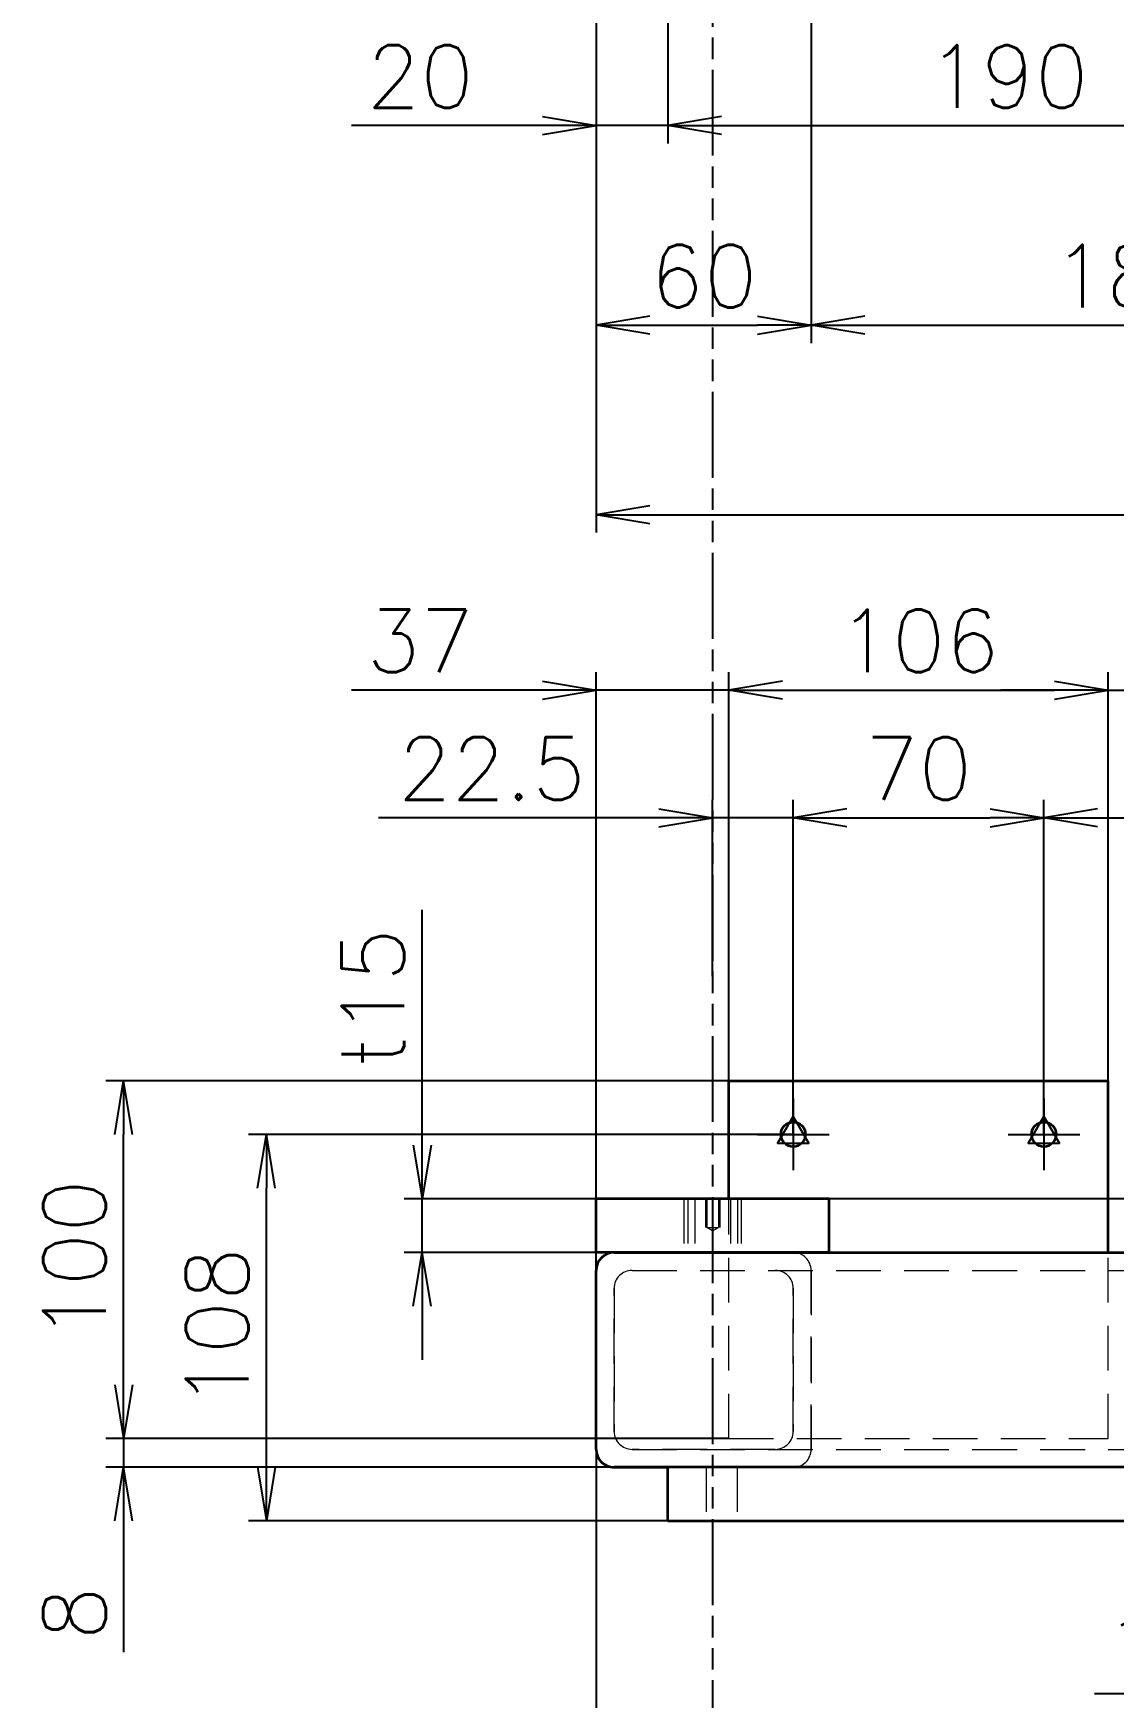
# Model space of a CAD drawing. Header units: millimetres. Extents: x -10155 to 20189, y -25550 to -22580.
# Drawn here: x -5154.8 to -4853.1, y -25311.9 to -24846.9 of the extents above; entities that cross this region are included whole.
import ezdxf

# ---------------------------------------------------------------- set-up
doc = ezdxf.new("R2010")
doc.units = ezdxf.units.MM
for name, pattern in [('AM_ISO09W050', [22.5, 12, -1.5, 3, -1.5, 3, -1.5]), ('CENTER-HOKUTO', [23, 20, -1, 1, -1]), ('HIDDEN-HOKUTO', [3.8, 2.5, -1.3])]:
    doc.linetypes.add(name, pattern=pattern)
doc.layers.add('AM_7', color=2, linetype='CENTER-HOKUTO', lineweight=30)
doc.layers.add('AM_HID', color=1, linetype='HIDDEN-HOKUTO', lineweight=25)
doc.layers.add('word_dim', color=253, linetype='Continuous')
doc.styles.get("Standard").update_dxf_attribs({"font": 'romans.shx', "bigfont": 'bigfont.shx'})
doc.dimstyles.new('RS-1-5', dxfattribs={"dimscale": 5, "dimtxt": 3.5, "dimasz": 3, "dimexe": 1, "dimexo": 0, "dimgap": 1, "dimtad": 3, "dimdsep": 46, "dimtxsty": 'Standard', "dimblk1": 'OPEN', "dimblk2": 'OPEN', "dimsah": 1, "dimcen": 0, "dimclrd": 256, "dimclre": 256, "dimclrt": 3, "dimadec": 0, "dimazin": 0, "dimtfac": 1, "dimtmove": 0, "dimatfit": 3, "dimldrblk": 'OPEN', "dimfxl": 0, "dimtolj": 1, "dimtzin": 0, "dimarcsym": 0})

# ---------------------------------------------------------------- blocks, each defined once
blk = doc.blocks.new('_Open')
at = {"color": 0, "lineweight": -2}
for p, q in [((-1, 0.167), (0, 0)), ((-1, -0.167), (0, 0)), ((0, 0), (-1, 0))]:
    blk.add_line(p, q, dxfattribs=at)
blk = doc.blocks.new('*D18')
at = {"layer": 'DEFPOINTS', "color": 0, "linetype": 'Continuous', "ltscale": 2}
for p in [(-4997.6, -24664.1), (-3917.6, -24664.1), (-3917.6, -24981.38)]:
    blk.add_point(p, dxfattribs=at)
at = {"layer": 'word_dim', "linetype": 'Continuous', "lineweight": -2, "ltscale": 2}
for p, q in [((-4997.6, -24664.1), (-4997.6, -24986.38)), ((-3917.6, -24664.1), (-3917.6, -24986.38)), ((-4982.6, -24981.38), (-3932.6, -24981.38))]:
    blk.add_line(p, q, dxfattribs=at)
at = {"layer": 'word_dim', "linetype": 'Continuous', "lineweight": -2, "ltscale": 2, "xscale": 15, "yscale": 15, "zscale": 15, "rotation": 180}
blk.add_blockref('_Open', (-4997.6, -24981.38), dxfattribs=at)
at = {"layer": 'word_dim', "linetype": 'Continuous', "lineweight": -2, "ltscale": 2, "xscale": 15, "yscale": 15, "zscale": 15}
blk.add_blockref('_Open', (-3917.6, -24981.38), dxfattribs=at)
at = {"layer": 'word_dim', "color": 3, "linetype": 'Continuous', "ltscale": 2, "insert": (-4457.6, -24967.63), "char_height": 17.5, "attachment_point": 5}
blk.add_mtext('\\A1;1080', dxfattribs=at)
blk = doc.blocks.new('*D20')
at = {"layer": 'DEFPOINTS', "color": 0, "linetype": 'Continuous', "ltscale": 2}
for p in [(-4937.6, -24604.1), (-4997.6, -24664.1), (-4937.6, -24928.43)]:
    blk.add_point(p, dxfattribs=at)
at = {"layer": 'word_dim', "linetype": 'Continuous', "lineweight": -2, "ltscale": 2}
for p, q in [((-4937.6, -24604.1), (-4937.6, -24933.43)), ((-4997.6, -24664.1), (-4997.6, -24933.43)), ((-4982.6, -24928.43), (-4952.6, -24928.43))]:
    blk.add_line(p, q, dxfattribs=at)
at = {"layer": 'word_dim', "linetype": 'Continuous', "lineweight": -2, "ltscale": 2, "xscale": 15, "yscale": 15, "zscale": 15, "rotation": 180}
blk.add_blockref('_Open', (-4997.6, -24928.43), dxfattribs=at)
at = {"layer": 'word_dim', "linetype": 'Continuous', "lineweight": -2, "ltscale": 2, "xscale": 15, "yscale": 15, "zscale": 15}
blk.add_blockref('_Open', (-4937.6, -24928.43), dxfattribs=at)
at = {"layer": 'word_dim', "color": 3, "linetype": 'Continuous', "ltscale": 2, "insert": (-4967.6, -24914.68), "char_height": 17.5, "attachment_point": 5}
blk.add_mtext('\\A1;60', dxfattribs=at)
blk = doc.blocks.new('*D21')
at = {"layer": 'DEFPOINTS', "color": 0, "linetype": 'Continuous', "ltscale": 2}
for p in [(-4937.6, -24604.1), (-4757.6, -24604.1), (-4757.6, -24928.43)]:
    blk.add_point(p, dxfattribs=at)
at = {"layer": 'word_dim', "linetype": 'Continuous', "lineweight": -2, "ltscale": 2}
for p, q in [((-4937.6, -24604.1), (-4937.6, -24933.43)), ((-4757.6, -24604.1), (-4757.6, -24933.43)), ((-4922.6, -24928.43), (-4772.6, -24928.43))]:
    blk.add_line(p, q, dxfattribs=at)
at = {"layer": 'word_dim', "linetype": 'Continuous', "lineweight": -2, "ltscale": 2, "xscale": 15, "yscale": 15, "zscale": 15, "rotation": 180}
blk.add_blockref('_Open', (-4937.6, -24928.43), dxfattribs=at)
at = {"layer": 'word_dim', "linetype": 'Continuous', "lineweight": -2, "ltscale": 2, "xscale": 15, "yscale": 15, "zscale": 15}
blk.add_blockref('_Open', (-4757.6, -24928.43), dxfattribs=at)
at = {"layer": 'word_dim', "color": 3, "linetype": 'Continuous', "ltscale": 2, "insert": (-4847.6, -24914.68), "char_height": 17.5, "attachment_point": 5}
blk.add_mtext('\\A1;180', dxfattribs=at)
blk = doc.blocks.new('*D32')
at = {"layer": 'DEFPOINTS', "color": 0, "linetype": 'Continuous', "ltscale": 2}
for p in [(-4997.6, -24664.1), (-4977.6, -24664.1), (-4977.6, -24872.64)]:
    blk.add_point(p, dxfattribs=at)
at = {"layer": 'word_dim', "linetype": 'Continuous', "lineweight": -2, "ltscale": 2}
for p, q in [((-4997.6, -24664.1), (-4997.6, -24877.64)), ((-4977.6, -24664.1), (-4977.6, -24877.64)), ((-5012.6, -24872.64), (-5065.93, -24872.64)), ((-4977.6, -24872.64), (-4997.6, -24872.64)), ((-4962.6, -24872.64), (-4947.6, -24872.64))]:
    blk.add_line(p, q, dxfattribs=at)
at = {"layer": 'word_dim', "linetype": 'Continuous', "lineweight": -2, "ltscale": 2, "xscale": 15, "yscale": 15, "zscale": 15}
blk.add_blockref('_Open', (-4997.6, -24872.64), dxfattribs=at)
at = {"layer": 'word_dim', "linetype": 'Continuous', "lineweight": -2, "ltscale": 2, "xscale": 15, "yscale": 15, "zscale": 15, "rotation": 180}
blk.add_blockref('_Open', (-4977.6, -24872.64), dxfattribs=at)
at = {"layer": 'word_dim', "color": 3, "linetype": 'Continuous', "ltscale": 2, "insert": (-5046.77, -24858.89), "char_height": 17.5, "attachment_point": 5}
blk.add_mtext('\\A1;20', dxfattribs=at)
blk = doc.blocks.new('*D33')
at = {"layer": 'DEFPOINTS', "color": 0, "linetype": 'Continuous', "ltscale": 2}
for p in [(-4977.6, -24664.1), (-4787.6, -24664.1), (-4787.6, -24872.64)]:
    blk.add_point(p, dxfattribs=at)
at = {"layer": 'word_dim', "linetype": 'Continuous', "lineweight": -2, "ltscale": 2}
for p, q in [((-4977.6, -24664.1), (-4977.6, -24877.64)), ((-4787.6, -24664.1), (-4787.6, -24877.64)), ((-4962.6, -24872.64), (-4802.6, -24872.64))]:
    blk.add_line(p, q, dxfattribs=at)
at = {"layer": 'word_dim', "linetype": 'Continuous', "lineweight": -2, "ltscale": 2, "xscale": 15, "yscale": 15, "zscale": 15, "rotation": 180}
blk.add_blockref('_Open', (-4977.6, -24872.64), dxfattribs=at)
at = {"layer": 'word_dim', "linetype": 'Continuous', "lineweight": -2, "ltscale": 2, "xscale": 15, "yscale": 15, "zscale": 15}
blk.add_blockref('_Open', (-4787.6, -24872.64), dxfattribs=at)
at = {"layer": 'word_dim', "color": 3, "linetype": 'Continuous', "ltscale": 2, "insert": (-4882.6, -24858.89), "char_height": 17.5, "attachment_point": 5}
blk.add_mtext('\\A1;190', dxfattribs=at)
blk = doc.blocks.new('*D71')
at = {"layer": 'DEFPOINTS', "color": 0, "linetype": 'Continuous', "ltscale": 2}
for p in [(-4997.6, -25242.52), (-4757.6, -25315.52), (-4757.6, -25432.44)]:
    blk.add_point(p, dxfattribs=at)
at = {"layer": 'word_dim', "linetype": 'Continuous', "lineweight": -2, "ltscale": 2}
for p, q in [((-4997.6, -25242.52), (-4997.6, -25437.44)), ((-4757.6, -25315.52), (-4757.6, -25437.44)), ((-4982.6, -25432.44), (-4772.6, -25432.44))]:
    blk.add_line(p, q, dxfattribs=at)
at = {"layer": 'word_dim', "linetype": 'Continuous', "lineweight": -2, "ltscale": 2, "xscale": 15, "yscale": 15, "zscale": 15, "rotation": 180}
blk.add_blockref('_Open', (-4997.6, -25432.44), dxfattribs=at)
at = {"layer": 'word_dim', "linetype": 'Continuous', "lineweight": -2, "ltscale": 2, "xscale": 15, "yscale": 15, "zscale": 15}
blk.add_blockref('_Open', (-4757.6, -25432.44), dxfattribs=at)
at = {"layer": 'word_dim', "color": 3, "linetype": 'Continuous', "ltscale": 2, "insert": (-4877.6, -25418.69), "char_height": 17.5, "attachment_point": 5}
blk.add_mtext('\\A1;240', dxfattribs=at)
blk = doc.blocks.new('*D91')
at = {"layer": 'DEFPOINTS', "color": 0, "linetype": 'Continuous', "ltscale": 2}
for p in [(-3982.6, -25172.52), (-5046.2, -25187.52), (-4997.6, -25187.52)]:
    blk.add_point(p, dxfattribs=at)
at = {"layer": 'word_dim', "linetype": 'Continuous', "lineweight": -2, "ltscale": 2}
for p, q in [((-5046.2, -25157.52), (-5046.2, -25091.81)), ((-3982.6, -25172.52), (-5051.2, -25172.52)), ((-5046.2, -25187.52), (-5046.2, -25172.52)), ((-4997.6, -25187.52), (-5051.2, -25187.52)), ((-5046.2, -25202.52), (-5046.2, -25217.52))]:
    blk.add_line(p, q, dxfattribs=at)
at = {"layer": 'word_dim', "linetype": 'Continuous', "lineweight": -2, "ltscale": 2, "xscale": 15, "yscale": 15, "zscale": 15}
for p, rotation in [((-5046.2, -25172.52), 270), ((-5046.2, -25187.52), 90)]:
    blk.add_blockref('_Open', p, dxfattribs=dict(at, rotation=rotation))
at = {"layer": 'word_dim', "color": 3, "linetype": 'Continuous', "ltscale": 2, "insert": (-5059.95, -25116.39), "char_height": 17.5, "attachment_point": 5, "rotation": 90}
blk.add_mtext('\\A1;t15', dxfattribs=at)
blk = doc.blocks.new('*D92')
at = {"layer": 'DEFPOINTS', "color": 0, "linetype": 'Continuous', "ltscale": 2}
for p in [(-4960.6, -25030.4), (-4960.6, -25139.52), (-4997.6, -25192.52)]:
    blk.add_point(p, dxfattribs=at)
at = {"layer": 'word_dim', "linetype": 'Continuous', "lineweight": -2, "ltscale": 2}
for p, q in [((-4997.6, -25192.52), (-4997.6, -25025.4)), ((-4960.6, -25139.52), (-4960.6, -25025.4)), ((-5012.6, -25030.4), (-5065.93, -25030.4)), ((-4960.6, -25030.4), (-4997.6, -25030.4)), ((-4945.6, -25030.4), (-4930.6, -25030.4))]:
    blk.add_line(p, q, dxfattribs=at)
at = {"layer": 'word_dim', "linetype": 'Continuous', "lineweight": -2, "ltscale": 2, "xscale": 15, "yscale": 15, "zscale": 15}
blk.add_blockref('_Open', (-4997.6, -25030.4), dxfattribs=at)
at = {"layer": 'word_dim', "linetype": 'Continuous', "lineweight": -2, "ltscale": 2, "xscale": 15, "yscale": 15, "zscale": 15, "rotation": 180}
blk.add_blockref('_Open', (-4960.6, -25030.4), dxfattribs=at)
at = {"layer": 'word_dim', "color": 3, "linetype": 'Continuous', "ltscale": 2, "insert": (-5046.77, -25016.65), "char_height": 17.5, "attachment_point": 5}
blk.add_mtext('\\A1;37', dxfattribs=at)
blk = doc.blocks.new('*D93')
at = {"layer": 'DEFPOINTS', "color": 0, "linetype": 'Continuous', "ltscale": 2}
for p in [(-4854.6, -25030.4), (-4960.6, -25139.52), (-4854.6, -25139.52)]:
    blk.add_point(p, dxfattribs=at)
at = {"layer": 'word_dim', "linetype": 'Continuous', "lineweight": -2, "ltscale": 2}
for p, q in [((-4960.6, -25139.52), (-4960.6, -25025.4)), ((-4854.6, -25139.52), (-4854.6, -25025.4)), ((-4945.6, -25030.4), (-4869.6, -25030.4))]:
    blk.add_line(p, q, dxfattribs=at)
at = {"layer": 'word_dim', "linetype": 'Continuous', "lineweight": -2, "ltscale": 2, "xscale": 15, "yscale": 15, "zscale": 15, "rotation": 180}
blk.add_blockref('_Open', (-4960.6, -25030.4), dxfattribs=at)
at = {"layer": 'word_dim', "linetype": 'Continuous', "lineweight": -2, "ltscale": 2, "xscale": 15, "yscale": 15, "zscale": 15}
blk.add_blockref('_Open', (-4854.6, -25030.4), dxfattribs=at)
at = {"layer": 'word_dim', "color": 3, "linetype": 'Continuous', "ltscale": 2, "insert": (-4907.6, -25016.65), "char_height": 17.5, "attachment_point": 5}
blk.add_mtext('\\A1;106', dxfattribs=at)
blk = doc.blocks.new('*D94')
at = {"layer": 'DEFPOINTS', "color": 0, "linetype": 'Continuous', "ltscale": 2}
for p in [(-4817.6, -25030.4), (-4854.6, -25139.52), (-4817.6, -25144.52)]:
    blk.add_point(p, dxfattribs=at)
at = {"layer": 'word_dim', "linetype": 'Continuous', "lineweight": -2, "ltscale": 2}
for p, q in [((-4836.1, -25030.4), (-4829.73, -25009.15)), ((-4829.73, -25009.15), (-4791.39, -25009.15)), ((-4854.6, -25139.52), (-4854.6, -25025.4)), ((-4817.6, -25144.52), (-4817.6, -25025.4)), ((-4869.6, -25030.4), (-4884.6, -25030.4)), ((-4854.6, -25030.4), (-4817.6, -25030.4)), ((-4854.6, -25030.4), (-4817.6, -25030.4)), ((-4802.6, -25030.4), (-4787.6, -25030.4))]:
    blk.add_line(p, q, dxfattribs=at)
at = {"layer": 'word_dim', "linetype": 'Continuous', "lineweight": -2, "ltscale": 2, "xscale": 15, "yscale": 15, "zscale": 15}
blk.add_blockref('_Open', (-4854.6, -25030.4), dxfattribs=at)
at = {"layer": 'word_dim', "linetype": 'Continuous', "lineweight": -2, "ltscale": 2, "xscale": 15, "yscale": 15, "zscale": 15, "rotation": 180}
blk.add_blockref('_Open', (-4817.6, -25030.4), dxfattribs=at)
at = {"layer": 'word_dim', "color": 3, "linetype": 'Continuous', "ltscale": 2, "insert": (-4810.56, -24995.4), "char_height": 17.5, "attachment_point": 5}
blk.add_mtext('\\A1;37', dxfattribs=at)
blk = doc.blocks.new('*D100')
at = {"layer": 'DEFPOINTS', "color": 0, "linetype": 'Continuous', "ltscale": 2}
for p in [(-5129.58, -25139.52), (-4960.6, -25139.52), (-4960.6, -25239.52)]:
    blk.add_point(p, dxfattribs=at)
at = {"layer": 'word_dim', "linetype": 'Continuous', "lineweight": -2, "ltscale": 2}
for p, q in [((-4960.6, -25139.52), (-5134.58, -25139.52)), ((-5129.58, -25224.52), (-5129.58, -25154.52)), ((-4960.6, -25239.52), (-5134.58, -25239.52))]:
    blk.add_line(p, q, dxfattribs=at)
at = {"layer": 'word_dim', "linetype": 'Continuous', "lineweight": -2, "ltscale": 2, "xscale": 15, "yscale": 15, "zscale": 15}
for p, rotation in [((-5129.58, -25139.52), 90), ((-5129.58, -25239.52), 270)]:
    blk.add_blockref('_Open', p, dxfattribs=dict(at, rotation=rotation))
at = {"layer": 'word_dim', "color": 3, "linetype": 'Continuous', "ltscale": 2, "insert": (-5143.33, -25189.52), "char_height": 17.5, "attachment_point": 5, "rotation": 90}
blk.add_mtext('\\A1;100', dxfattribs=at)
blk = doc.blocks.new('*D101')
at = {"layer": 'DEFPOINTS', "color": 0, "linetype": 'Continuous', "ltscale": 2}
for p in [(-4960.6, -25239.52), (-5129.58, -25247.52), (-4985.1, -25247.52)]:
    blk.add_point(p, dxfattribs=at)
at = {"layer": 'word_dim', "linetype": 'Continuous', "lineweight": -2, "ltscale": 2}
for p, q in [((-5129.58, -25224.52), (-5129.58, -25209.52)), ((-4960.6, -25239.52), (-5134.58, -25239.52)), ((-5129.58, -25239.52), (-5129.58, -25247.52)), ((-4985.1, -25247.52), (-5134.58, -25247.52)), ((-5129.58, -25262.52), (-5129.58, -25299.18))]:
    blk.add_line(p, q, dxfattribs=at)
at = {"layer": 'word_dim', "linetype": 'Continuous', "lineweight": -2, "ltscale": 2, "xscale": 15, "yscale": 15, "zscale": 15}
for p, rotation in [((-5129.58, -25239.52), 270), ((-5129.58, -25247.52), 90)]:
    blk.add_blockref('_Open', p, dxfattribs=dict(at, rotation=rotation))
at = {"layer": 'word_dim', "color": 3, "linetype": 'Continuous', "ltscale": 2, "insert": (-5143.33, -25288.35), "char_height": 17.5, "attachment_point": 5, "rotation": 90}
blk.add_mtext('\\A1;8', dxfattribs=at)
blk = doc.blocks.new('*D157')
at = {"layer": 'DEFPOINTS', "color": 0, "linetype": 'Continuous', "ltscale": 2}
for p in [(-4942.6, -25066.07), (-4965.1, -25110.35), (-4942.6, -25154.52)]:
    blk.add_point(p, dxfattribs=at)
at = {"layer": 'word_dim', "linetype": 'Continuous', "lineweight": -2, "ltscale": 2}
for p, q in [((-4965.1, -25110.35), (-4965.1, -25061.07)), ((-4942.6, -25154.52), (-4942.6, -25061.07)), ((-4980.1, -25066.07), (-5058.43, -25066.07)), ((-4942.6, -25066.07), (-4965.1, -25066.07)), ((-4927.6, -25066.07), (-4912.6, -25066.07))]:
    blk.add_line(p, q, dxfattribs=at)
at = {"layer": 'word_dim', "linetype": 'Continuous', "lineweight": -2, "ltscale": 2, "xscale": 15, "yscale": 15, "zscale": 15}
blk.add_blockref('_Open', (-4965.1, -25066.07), dxfattribs=at)
at = {"layer": 'word_dim', "linetype": 'Continuous', "lineweight": -2, "ltscale": 2, "xscale": 15, "yscale": 15, "zscale": 15, "rotation": 180}
blk.add_blockref('_Open', (-4942.6, -25066.07), dxfattribs=at)
at = {"layer": 'word_dim', "color": 3, "linetype": 'Continuous', "ltscale": 2, "insert": (-5026.77, -25052.32), "char_height": 17.5, "attachment_point": 5}
blk.add_mtext('\\A1;22.5', dxfattribs=at)
blk = doc.blocks.new('*D158')
at = {"layer": 'DEFPOINTS', "color": 0, "linetype": 'Continuous', "ltscale": 2}
for p in [(-4872.6, -25066.07), (-4942.6, -25154.52), (-4872.6, -25154.52)]:
    blk.add_point(p, dxfattribs=at)
at = {"layer": 'word_dim', "linetype": 'Continuous', "lineweight": -2, "ltscale": 2}
for p, q in [((-4942.6, -25154.52), (-4942.6, -25061.07)), ((-4872.6, -25154.52), (-4872.6, -25061.07)), ((-4927.6, -25066.07), (-4887.6, -25066.07))]:
    blk.add_line(p, q, dxfattribs=at)
at = {"layer": 'word_dim', "linetype": 'Continuous', "lineweight": -2, "ltscale": 2, "xscale": 15, "yscale": 15, "zscale": 15, "rotation": 180}
blk.add_blockref('_Open', (-4942.6, -25066.07), dxfattribs=at)
at = {"layer": 'word_dim', "linetype": 'Continuous', "lineweight": -2, "ltscale": 2, "xscale": 15, "yscale": 15, "zscale": 15}
blk.add_blockref('_Open', (-4872.6, -25066.07), dxfattribs=at)
at = {"layer": 'word_dim', "color": 3, "linetype": 'Continuous', "ltscale": 2, "insert": (-4907.6, -25052.32), "char_height": 17.5, "attachment_point": 5}
blk.add_mtext('\\A1;70', dxfattribs=at)
blk = doc.blocks.new('*D159')
at = {"layer": 'DEFPOINTS', "color": 0, "linetype": 'Continuous', "ltscale": 2}
for p in [(-4042.6, -25066.07), (-4872.6, -25154.52), (-4042.6, -25154.52)]:
    blk.add_point(p, dxfattribs=at)
at = {"layer": 'word_dim', "linetype": 'Continuous', "lineweight": -2, "ltscale": 2}
for p, q in [((-4872.6, -25154.52), (-4872.6, -25061.07)), ((-4042.6, -25154.52), (-4042.6, -25061.07)), ((-4857.6, -25066.07), (-4057.6, -25066.07))]:
    blk.add_line(p, q, dxfattribs=at)
at = {"layer": 'word_dim', "linetype": 'Continuous', "lineweight": -2, "ltscale": 2, "xscale": 15, "yscale": 15, "zscale": 15, "rotation": 180}
blk.add_blockref('_Open', (-4872.6, -25066.07), dxfattribs=at)
at = {"layer": 'word_dim', "linetype": 'Continuous', "lineweight": -2, "ltscale": 2, "xscale": 15, "yscale": 15, "zscale": 15}
blk.add_blockref('_Open', (-4042.6, -25066.07), dxfattribs=at)
at = {"layer": 'word_dim', "color": 3, "linetype": 'Continuous', "ltscale": 2, "insert": (-4457.6, -25052.32), "char_height": 17.5, "attachment_point": 5}
blk.add_mtext('\\A1;830', dxfattribs=at)
blk = doc.blocks.new('*D161')
at = {"layer": 'DEFPOINTS', "color": 0, "linetype": 'Continuous', "ltscale": 2}
for p in [(-5089.73, -25154.52), (-4942.6, -25154.52), (-4977.6, -25262.52)]:
    blk.add_point(p, dxfattribs=at)
at = {"layer": 'word_dim', "linetype": 'Continuous', "lineweight": -2, "ltscale": 2}
for p, q in [((-4942.6, -25154.52), (-5094.73, -25154.52)), ((-5089.73, -25247.52), (-5089.73, -25169.52)), ((-4977.6, -25262.52), (-5094.73, -25262.52))]:
    blk.add_line(p, q, dxfattribs=at)
at = {"layer": 'word_dim', "linetype": 'Continuous', "lineweight": -2, "ltscale": 2, "xscale": 15, "yscale": 15, "zscale": 15}
for p, rotation in [((-5089.73, -25154.52), 90), ((-5089.73, -25262.52), 270)]:
    blk.add_blockref('_Open', p, dxfattribs=dict(at, rotation=rotation))
at = {"layer": 'word_dim', "color": 3, "linetype": 'Continuous', "ltscale": 2, "insert": (-5103.48, -25208.52), "char_height": 17.5, "attachment_point": 5, "rotation": 90}
blk.add_mtext('\\A1;108', dxfattribs=at)
blk = doc.blocks.new('*D162')
at = {"layer": 'DEFPOINTS', "color": 0, "linetype": 'Continuous', "ltscale": 2}
for p in [(-4777.6, -25164.72), (-4965.1, -25307.72), (-4777.6, -25366.32)]:
    blk.add_point(p, dxfattribs=at)
at = {"layer": 'word_dim', "linetype": 'Continuous', "lineweight": -2, "ltscale": 2}
for p, q in [((-4777.6, -25164.72), (-4777.6, -25371.32)), ((-4965.1, -25307.72), (-4965.1, -25371.32)), ((-4950.1, -25366.32), (-4792.6, -25366.32))]:
    blk.add_line(p, q, dxfattribs=at)
at = {"layer": 'word_dim', "linetype": 'Continuous', "lineweight": -2, "ltscale": 2, "xscale": 15, "yscale": 15, "zscale": 15, "rotation": 180}
blk.add_blockref('_Open', (-4965.1, -25366.32), dxfattribs=at)
at = {"layer": 'word_dim', "linetype": 'Continuous', "lineweight": -2, "ltscale": 2, "xscale": 15, "yscale": 15, "zscale": 15}
blk.add_blockref('_Open', (-4777.6, -25366.32), dxfattribs=at)
at = {"layer": 'word_dim', "color": 3, "linetype": 'Continuous', "ltscale": 2, "insert": (-4871.35, -25352.57), "char_height": 17.5, "attachment_point": 5}
blk.add_mtext('\\A1;187.5{\\H0.715x;%%p0.05}', dxfattribs=at)
blk = doc.blocks.new('*D164')
at = {"layer": 'DEFPOINTS', "color": 0, "linetype": 'Continuous', "ltscale": 2}
for p in [(-4221.6, -25159.52), (-4965.1, -25307.72), (-4221.6, -25392.07)]:
    blk.add_point(p, dxfattribs=at)
at = {"layer": 'word_dim', "linetype": 'Continuous', "lineweight": -2, "ltscale": 2}
for p, q in [((-4221.6, -25159.52), (-4221.6, -25397.07)), ((-4965.1, -25307.72), (-4965.1, -25397.07)), ((-4950.1, -25392.07), (-4236.6, -25392.07))]:
    blk.add_line(p, q, dxfattribs=at)
at = {"layer": 'word_dim', "linetype": 'Continuous', "lineweight": -2, "ltscale": 2, "xscale": 15, "yscale": 15, "zscale": 15, "rotation": 180}
blk.add_blockref('_Open', (-4965.1, -25392.07), dxfattribs=at)
at = {"layer": 'word_dim', "linetype": 'Continuous', "lineweight": -2, "ltscale": 2, "xscale": 15, "yscale": 15, "zscale": 15}
blk.add_blockref('_Open', (-4221.6, -25392.07), dxfattribs=at)
at = {"layer": 'word_dim', "color": 3, "linetype": 'Continuous', "ltscale": 2, "insert": (-4482.23, -25378.32), "char_height": 17.5, "attachment_point": 5}
blk.add_mtext('\\A1;743.5{\\H0.715x;%%p0.05}', dxfattribs=at)
blk = doc.blocks.new('*D166')
at = {"layer": 'DEFPOINTS', "color": 0, "linetype": 'Continuous', "ltscale": 2}
for p in [(-4792.6, -25159.52), (-4777.6, -25164.72), (-4777.6, -25310.87)]:
    blk.add_point(p, dxfattribs=at)
at = {"layer": 'word_dim', "linetype": 'Continuous', "lineweight": -2, "ltscale": 2}
for p, q in [((-4792.6, -25159.52), (-4792.6, -25315.87)), ((-4777.6, -25164.72), (-4777.6, -25315.87)), ((-4807.6, -25310.87), (-4858.43, -25310.87)), ((-4777.6, -25310.87), (-4792.6, -25310.87)), ((-4762.6, -25310.87), (-4747.6, -25310.87))]:
    blk.add_line(p, q, dxfattribs=at)
at = {"layer": 'word_dim', "linetype": 'Continuous', "lineweight": -2, "ltscale": 2, "xscale": 15, "yscale": 15, "zscale": 15}
blk.add_blockref('_Open', (-4792.6, -25310.87), dxfattribs=at)
at = {"layer": 'word_dim', "linetype": 'Continuous', "lineweight": -2, "ltscale": 2, "xscale": 15, "yscale": 15, "zscale": 15, "rotation": 180}
blk.add_blockref('_Open', (-4777.6, -25310.87), dxfattribs=at)
at = {"layer": 'word_dim', "color": 3, "linetype": 'Continuous', "ltscale": 2, "insert": (-4840.52, -25297.12), "char_height": 17.5, "attachment_point": 5}
blk.add_mtext('\\A1;15', dxfattribs=at)
blk = doc.blocks.new('MARK_M8BOLT')
at = {"color": 3, "linetype": 'Continuous'}
for p, q in [((-2.17, -1.25), (0, 2.5)), ((0, 2.5), (2.17, -1.25)), ((2.17, -1.25), (-2.17, -1.25))]:
    blk.add_line(p, q, dxfattribs=at)
blk = doc.blocks.new('MARK_CENTER')
at = {"color": 2, "linetype": 'CENTER-HOKUTO'}
for p, q in [((0, 10), (0, -10)), ((-10, 0), (10, 0))]:
    blk.add_line(p, q, dxfattribs=at)

msp = doc.modelspace()

# ---------------------------------------------------------------- linework, layer by layer
at = {"color": 7, "lineweight": 35}
for p, q in [((-4960.6, -25139.516), (-4854.6, -25139.516)), ((-4960.6, -25172.515), (-4960.6, -25139.516)), ((-4854.6, -25187.515), (-4854.6, -25139.516)), ((-4932.6, -25172.516), (-4997.6, -25172.516)), ((-4932.6, -25187.516), (-4997.6, -25187.516)), ((-4992.6, -25187.516), (-4746.6, -25187.516)), ((-4997.6, -25242.516), (-4997.6, -25192.516)), ((-4997.6, -25242.516), (-4997.6, -25192.516)), ((-4787.6, -25247.516), (-4977.6, -25247.516)), ((-4977.6, -25262.516), (-4787.6, -25262.516))]:
    msp.add_line(p, q, dxfattribs=at)
at = {"color": 7, "lineweight": 35, "ltscale": 0.375}
for p, q in [((-4997.6, -25187.516), (-4997.6, -25172.516)), ((-4932.6, -25187.516), (-4932.6, -25172.516)), ((-4977.6, -25247.516), (-4992.6, -25247.516)), ((-4992.6, -25247.516), (-4977.6, -25247.516)), ((-4977.6, -25262.516), (-4977.6, -25247.516))]:
    msp.add_line(p, q, dxfattribs=at)
at = {"color": 7, "lineweight": 35}
for centre in [(-4942.6, -25154.516), (-4872.6, -25154.516)]:
    msp.add_circle(centre, 3.456, dxfattribs=at)
for centre, start, end in [((-4992.6, -25192.516), 90, 179.99999), ((-4992.6, -25192.516), 90.00002, 179.99999), ((-4992.6, -25242.516), 180.00001, 270), ((-4992.6, -25242.516), 180.00002, 269.99998), ((-4992.6, -25242.516), 224.03735, 270.0008)]:
    msp.add_arc(centre, 5, start, end, dxfattribs=at)
at = {"layer": 'AM_7', "color": 2, "lineweight": 13, "ltscale": 5}
for p, q in [((-4938.107, -25154.516), (-4947.093, -25154.516)), ((-4942.6, -25150.023), (-4942.6, -25159.009)), ((-4868.107, -25154.516), (-4877.093, -25154.516)), ((-4872.6, -25150.023), (-4872.6, -25159.009))]:
    msp.add_line(p, q, dxfattribs=at)
at = {"layer": 'AM_HID', "color": 1, "lineweight": 13, "ltscale": 5}
for p, q in [((-4973.1, -25172.516), (-4973.1, -25187.516)), ((-4973.1, -25172.516), (-4973.1, -25187.516)), ((-4972.018, -25172.516), (-4972.018, -25187.516)), ((-4972.018, -25172.516), (-4972.018, -25187.516)), ((-4970.1, -25172.516), (-4970.1, -25187.516)), ((-4970.1, -25172.516), (-4970.1, -25187.516)), ((-4967.1, -25172.516), (-4967.1, -25180.516)), ((-4967.1, -25172.516), (-4967.1, -25180.516)), ((-4967.1, -25172.516), (-4967.1, -25180.516)), ((-4967.1, -25172.516), (-4967.1, -25180.516)), ((-4966.721, -25172.516), (-4966.721, -25180.516)), ((-4966.721, -25172.516), (-4966.721, -25180.516)), ((-4966.721, -25172.516), (-4966.721, -25180.516)), ((-4966.721, -25172.516), (-4966.721, -25180.516)), ((-4963.479, -25172.516), (-4963.479, -25180.516)), ((-4963.479, -25172.516), (-4963.479, -25180.516)), ((-4963.479, -25172.516), (-4963.479, -25180.516)), ((-4963.479, -25172.516), (-4963.479, -25180.516)), ((-4963.1, -25172.516), (-4963.1, -25180.516)), ((-4963.1, -25172.516), (-4963.1, -25180.516)), ((-4963.1, -25172.516), (-4963.1, -25180.516)), ((-4963.1, -25172.516), (-4963.1, -25180.516)), ((-4960.6, -25239.516), (-4960.6, -25172.515)), ((-4960.1, -25172.516), (-4960.1, -25187.516)), ((-4960.1, -25172.516), (-4960.1, -25187.516)), ((-4958.183, -25172.516), (-4958.183, -25187.516)), ((-4958.183, -25172.516), (-4958.183, -25187.516)), ((-4957.1, -25172.516), (-4957.1, -25187.516)), ((-4957.1, -25172.516), (-4957.1, -25187.516)), ((-4966.721, -25180.516), (-4963.678, -25180.516)), ((-4966.721, -25180.516), (-4963.678, -25180.516)), ((-4965.1, -25181.452), (-4966.721, -25180.516)), ((-4965.1, -25181.452), (-4966.721, -25180.516)), ((-4966.721, -25180.516), (-4963.678, -25180.516)), ((-4966.721, -25180.516), (-4963.678, -25180.516)), ((-4965.1, -25181.452), (-4966.721, -25180.516)), ((-4965.1, -25181.452), (-4966.721, -25180.516)), ((-4966.523, -25180.516), (-4963.479, -25180.516)), ((-4966.523, -25180.516), (-4963.479, -25180.516)), ((-4966.523, -25180.516), (-4963.479, -25180.516)), ((-4966.523, -25180.516), (-4963.479, -25180.516)), ((-4965.1, -25181.452), (-4963.479, -25180.516)), ((-4965.1, -25181.452), (-4963.479, -25180.516)), ((-4965.1, -25181.452), (-4963.479, -25180.516)), ((-4965.1, -25181.452), (-4963.479, -25180.516)), ((-4992.6, -25187.516), (-4942.6, -25187.516)), ((-4854.6, -25239.516), (-4854.6, -25187.515)), ((-4997.6, -25192.516), (-4997.6, -25242.516)), ((-4987.6, -25192.516), (-4947.6, -25192.516)), ((-4987.6, -25192.516), (-3927.6, -25192.516)), ((-4937.6, -25192.516), (-4937.6, -25242.516)), ((-4937.6, -25242.516), (-4937.6, -25192.516)), ((-4937.6, -25242.516), (-4937.6, -25192.516)), ((-4992.6, -25237.516), (-4992.6, -25197.516)), ((-4992.6, -25197.516), (-4992.6, -25237.516)), ((-4992.6, -25197.516), (-4992.6, -25237.516)), ((-4942.6, -25197.516), (-4942.6, -25237.516)), ((-4942.6, -25237.516), (-4942.6, -25197.516)), ((-4942.6, -25237.516), (-4942.6, -25197.516)), ((-4947.6, -25242.516), (-4987.6, -25242.516)), ((-4987.6, -25242.516), (-3927.6, -25242.516)), ((-4960.6, -25239.516), (-4854.6, -25239.516)), ((-4942.6, -25247.516), (-4977.6, -25247.516)), ((-4977.6, -25247.516), (-4787.6, -25247.516)), ((-4966.938, -25247.516), (-4966.938, -25262.516)), ((-4966.938, -25247.516), (-4966.938, -25262.516)), ((-4966.938, -25247.516), (-4966.938, -25262.516)), ((-4966.938, -25247.516), (-4966.938, -25262.516)), ((-4958.262, -25247.516), (-4958.262, -25262.516)), ((-4958.262, -25247.516), (-4958.262, -25262.516)), ((-4958.262, -25247.516), (-4958.262, -25262.516)), ((-4958.262, -25247.516), (-4958.262, -25262.516))]:
    msp.add_line(p, q, dxfattribs=at)
for centre, start, end in [((-4992.6, -25192.516), 89.99998, 180.00021), ((-4942.6, -25192.516), 0, 90), ((-4942.6, -25192.516), 0.00004, 89.99993), ((-4942.6, -25192.516), 0.00003, 89.99998), ((-4987.6, -25197.516), 90, 179.99999), ((-4987.6, -25197.516), 90.00006, 179.99995), ((-4987.6, -25197.516), 90.00002, 179.99999), ((-4947.6, -25197.516), 0, 90), ((-4947.6, -25197.516), 0.00004, 89.99993), ((-4947.6, -25197.516), 0.00001, 89.99998), ((-4987.6, -25237.516), 180.00001, 270), ((-4987.6, -25237.516), 180.00005, 269.99994), ((-4987.6, -25237.516), 180.00001, 269.99998), ((-4947.6, -25237.516), 270, 0), ((-4947.6, -25237.516), 270.00007, 359.99996), ((-4947.6, -25237.516), 270.00002, 359.99999), ((-4992.6, -25242.516), 180.00019, 224.03791), ((-4942.6, -25242.516), 270, 0), ((-4942.6, -25242.516), 270.00007, 359.99996), ((-4942.6, -25242.516), 270.00001, 359.99999)]:
    msp.add_arc(centre, 5, start, end, dxfattribs=at)
at = {"layer": 'word_dim', "color": 6, "linetype": 'AM_ISO09W050', "ltscale": 2}
msp.add_line((-4965.1, -23552.043), (-4965.1, -25405.491), dxfattribs=at)

# ---------------------------------------------------------------- block references
at = {"layer": 'word_dim', "color": 2, "linetype": 'CENTER-HOKUTO', "ltscale": 2}
for p in [(-4942.6, -25154.516), (-4872.6, -25154.516)]:
    msp.add_blockref('MARK_CENTER', p, dxfattribs=at)
at = {"layer": 'word_dim', "color": 3, "linetype": 'Continuous', "ltscale": 2, "xscale": 2, "yscale": 2, "zscale": 2}
for p in [(-4942.6, -25154.516), (-4872.6, -25154.516)]:
    msp.add_blockref('MARK_M8BOLT', p, dxfattribs=at)

# ---------------------------------------------------------------- dimensions: what is measured, and where the dimension line sits
at = {"layer": 'word_dim', "linetype": 'Continuous', "ltscale": 2}
for base, p1, p2, picture, middle in [((-4937.6, -24928.434), (-4997.6, -24664.095), (-4937.6, -24604.095), '*D20', (-4967.6, -24914.684)), ((-3917.6, -24981.383), (-4997.6, -24664.095), (-3917.6, -24664.095), '*D18', (-4457.6, -24967.633)), ((-4872.6, -25066.073), (-4942.6, -25154.516), (-4872.6, -25154.516), '*D158', (-4907.6, -25052.323)), ((-4757.6, -25432.437), (-4997.6, -25242.516), (-4757.6, -25315.516), '*D71', (-4877.6, -25418.687))]:
    dim = msp.add_linear_dim(base=base, p1=p1, p2=p2, dimstyle='RS-1-5', dxfattribs=at)
    dim.commit()
    dim.dimension.update_dxf_attribs({"geometry": picture, "text_midpoint": middle})
for base, p1, p2, picture, middle in [((-4757.6, -24928.434), (-4937.6, -24604.095), (-4757.6, -24604.095), '*D21', (-4847.6, -24914.684)), ((-4787.6, -24872.637), (-4977.6, -24664.095), (-4787.6, -24664.095), '*D33', (-4882.6, -24858.887)), ((-4817.6, -25030.395), (-4854.6, -25139.516), (-4817.6, -25144.516), '*D94', (-4824.725, -24995.395)), ((-4854.6, -25030.395), (-4960.6, -25139.516), (-4854.6, -25139.516), '*D93', (-4907.6, -25016.645)), ((-4042.6, -25066.073), (-4872.6, -25154.516), (-4042.6, -25154.516), '*D159', (-4457.6, -25052.323))]:
    dim = msp.add_linear_dim(base=base, p1=p1, p2=p2, dimstyle='RS-1-5', override={"dimtmove": 1}, dxfattribs=at)
    dim.commit()
    dim.dimension.update_dxf_attribs({"geometry": picture, "text_midpoint": middle})
for base, p1, p2, picture, middle in [((-4977.6, -24872.637), (-4997.6, -24664.095), (-4977.6, -24664.095), '*D32', (-5046.767, -24872.637)), ((-4960.6, -25030.395), (-4997.6, -25192.516), (-4960.6, -25139.516), '*D92', (-5046.767, -25030.395)), ((-4942.6, -25066.073), (-4965.1, -25110.352), (-4942.6, -25154.516), '*D157', (-5026.767, -25066.073)), ((-4777.6, -25310.873), (-4792.6, -25159.516), (-4777.6, -25164.716), '*D166', (-4840.517, -25310.873))]:
    dim = msp.add_linear_dim(base=base, p1=p1, p2=p2, dimstyle='RS-1-5', dxfattribs=at)
    dim.commit()
    dim.dimension.update_dxf_attribs({"geometry": picture, "text_midpoint": middle, "dimtype": 160})
dim = msp.add_linear_dim(base=(-5046.195, -25187.516), p1=(-3982.6, -25172.516), p2=(-4997.6, -25187.516), angle=90, text='t<>', dimstyle='RS-1-5', dxfattribs=at)
dim.commit()
dim.dimension.update_dxf_attribs({"geometry": '*D91', "text_midpoint": (-5046.195, -25116.392), "dimtype": 160})
for base, p1, p2, picture, middle in [((-5129.578, -25139.516), (-4960.6, -25239.516), (-4960.6, -25139.516), '*D100', (-5143.328, -25189.516)), ((-5089.728, -25154.516), (-4977.6, -25262.516), (-4942.6, -25154.516), '*D161', (-5103.478, -25208.516)), ((-5129.578, -25247.516), (-4960.6, -25239.516), (-4985.1, -25247.516), '*D101', (-5143.328, -25288.349))]:
    dim = msp.add_linear_dim(base=base, p1=p1, p2=p2, angle=90, dimstyle='RS-1-5', dxfattribs=at)
    dim.commit()
    dim.dimension.update_dxf_attribs({"geometry": picture, "text_midpoint": middle})
dim = msp.add_linear_dim(base=(-4221.6, -25392.072), p1=(-4965.1, -25307.717), p2=(-4221.6, -25159.516), text='<>{\\H0.715x;%%p0.05}', dimstyle='RS-1-5', dxfattribs=at)
dim.commit()
dim.dimension.update_dxf_attribs({"geometry": '*D164', "text_midpoint": (-4482.228, -25392.072), "dimtype": 160})
dim = msp.add_linear_dim(base=(-4777.6, -25366.319), p1=(-4965.1, -25307.717), p2=(-4777.6, -25164.716), text='<>{\\H0.715x;%%p0.05}', dimstyle='RS-1-5', dxfattribs=at)
dim.commit()
dim.dimension.update_dxf_attribs({"geometry": '*D162', "text_midpoint": (-4871.35, -25352.569)})

doc.saveas('drawing.dxf')
